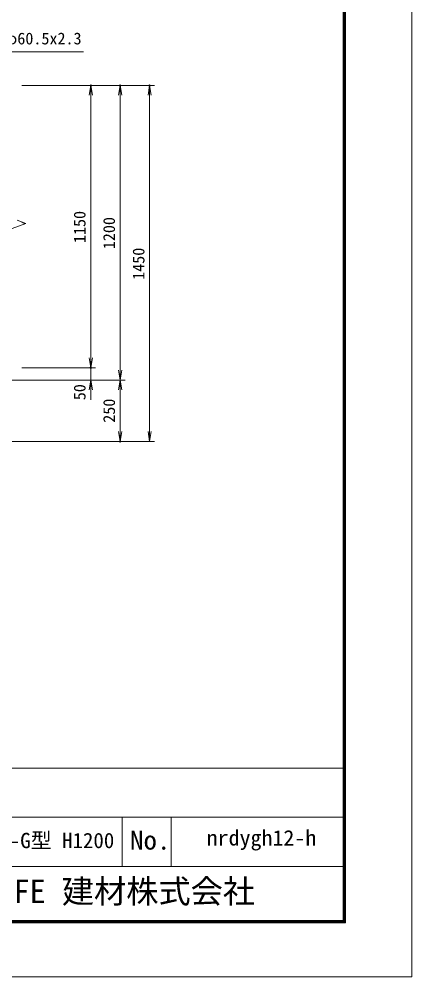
# Model space of a CAD drawing. Units: millimetres at full size. Extents: x -4200 to 4200, y -2970 to 2970.
# Drawn here: x 2600 to 4200, y -2970 to 931 of the extents above; entities that cross this region are included whole.
import ezdxf
from ezdxf.enums import TextEntityAlignment as Align

# ---------------------------------------------------------------- set-up
doc = ezdxf.new("R2010")
doc.units = ezdxf.units.MM
doc.header["$LTSCALE"] = 10
doc.header["$PDMODE"] = 32
doc.header["$PDSIZE"] = 5
for name, color, linetype, lineweight in [('0-0_D-TTL', 7, 'Continuous', 18), ('0-1_D-TTL-TXT', 7, 'Continuous', 18), ('0-5_0', 7, 'Continuous', 18), ('0-9_D-STR-DIM', 7, 'Continuous', 13), ('0-A_Defpoints', 253, 'Continuous', 18), ('0-B_D-STR-TXT', 7, 'Continuous', 13)]:
    doc.layers.add(name, color=color, linetype=linetype, lineweight=lineweight)
doc.styles.add('ＭＳ ゴシック', font='')
doc.styles.get('ＭＳ ゴシック').set_extended_font_data('MS Gothic')

# ---------------------------------------------------------------- blocks, each defined once
blk = doc.blocks.new('_Open')
at = {"layer": '0-5_0'}
blk.add_line((-10, 1.667), (0, 0), dxfattribs=at)
blk.add_lwpolyline([(-10, -1.667), (0, 0), (-10, 0)], dxfattribs=at)

msp = doc.modelspace()

# ---------------------------------------------------------------- linework, layer by layer
at = {"layer": '0-0_D-TTL'}
for p, q in [((2120, -2120.11), (3920, -2120.11)), ((2120, -2320.11), (3920, -2320.11)), ((3020, -2320.11), (3020, -2520.11)), ((3220, -2320.11), (3220, -2520.11)), ((2120, -2520.11), (3920, -2520.11))]:
    msp.add_line(p, q, dxfattribs=at)
at = {"layer": '0-0_D-TTL', "color": 2}
msp.add_lwpolyline([(-4200, 2969.89), (4200, 2969.89), (4200, -2970.11), (-4200, -2970.11)], close=True, dxfattribs=at)
at = {"layer": '0-0_D-TTL'}
for points in [[(-3930, 2749.89), (3930, 2749.89), (3930, -2750.11), (-3930, -2750.11)], [(-3927.5, 2747.39), (3927.5, 2747.39), (3927.5, -2747.61), (-3927.5, -2747.61)], [(-3925, 2744.89), (3925, 2744.89), (3925, -2745.11), (-3925, -2745.11)], [(-3922.5, 2742.39), (3922.5, 2742.39), (3922.5, -2742.61), (-3922.5, -2742.61)], [(-3920, 2739.89), (3920, 2739.89), (3920, -2740.11), (-3920, -2740.11)]]:
    msp.add_lwpolyline(points, close=True, dxfattribs=at)
at = {"layer": '0-5_0'}
msp.add_line((2623.96, 97.89), (2606.44, 106.65), dxfattribs=at)
at = {"layer": '0-9_D-STR-DIM'}
for p, q in [((2611.99, 661.26), (2911.99, 661.26)), ((2611.99, 661.26), (3031.99, 661.26)), ((2611.99, 661.26), (3151.99, 661.26)), ((2891.99, -488.74), (2891.99, 661.26)), ((3011.99, -538.74), (3011.99, 661.26)), ((3131.99, -788.74), (3131.99, 661.26)), ((2556.75, 73.43), (2627.23, 99.08)), ((2627.23, 99.08), (2591.99, 111.91)), ((2891.99, -448.74), (2891.99, -408.74)), ((2611.99, -488.74), (2911.99, -488.74)), ((2611.99, -488.74), (2911.99, -488.74)), ((2891.99, -538.74), (2891.99, -488.74)), ((2386.99, -538.74), (2911.99, -538.74)), ((2386.99, -538.74), (3031.99, -538.74)), ((2386.99, -538.74), (3031.99, -538.74)), ((3011.99, -538.74), (3011.99, -788.74)), ((2891.99, -578.74), (2891.99, -618.74)), ((2292.24, -788.74), (3151.99, -788.74)), ((2292.24, -788.74), (3031.99, -788.74))]:
    msp.add_line(p, q, dxfattribs=at)
at = {"layer": '0-A_Defpoints'}
for p in [(2891.99, 661.26), (3011.99, 661.26), (3131.99, 661.26), (2891.99, -488.74), (3011.99, -788.74)]:
    msp.add_point(p, dxfattribs=at)
at = {"layer": '0-B_D-STR-TXT'}
msp.add_lwpolyline([(2862.89, 798.35), (2329.73, 798.35), (2247.8, 572.62)], dxfattribs=at)

# ---------------------------------------------------------------- block references
at = {"layer": '0-9_D-STR-DIM', "xscale": 4, "yscale": 4}
for p, rotation in [((2891.99, 661.26), 90), ((3011.99, 661.26), 90), ((3131.99, 661.26), 90), ((2891.99, -488.74), 270), ((2891.99, -488.74), 270), ((3011.99, -538.74), 270), ((2891.99, -538.74), 90), ((3011.99, -538.74), 90), ((3011.99, -788.74), 270), ((3131.99, -788.74), 270)]:
    msp.add_blockref('_Open', p, dxfattribs=dict(at, rotation=rotation))

# ---------------------------------------------------------------- texts
at = {"layer": '0-1_D-TTL-TXT', "style": 'ＭＳ ゴシック'}
for s, height, p in [('NR-DY-G型 H1200', 62.54, (2349.55, -2464.64)), ('JFE 建材株式会社', 96.19, (2512.38, -2698.61))]:
    msp.add_text(s, height=height, dxfattribs=at).set_placement(p, align=Align.BOTTOM_LEFT)
at = {"layer": '0-1_D-TTL-TXT', "style": 'ＭＳ ゴシック', "width": 1.05}
for s, height, p in [('No.', 76.98, (3052, -2474.91)), ('nrdygh12-h', 62.54, (3364.17, -2453.8))]:
    msp.add_text(s, height=height, dxfattribs=at).set_placement(p, align=Align.BOTTOM_LEFT)
at = {"layer": '0-9_D-STR-DIM', "style": 'ＭＳ ゴシック'}
for s, p in [('1150', (2885.24, 19.34)), ('1200', (3005.24, -5.66)), ('1450', (3125.24, -130.66)), ('50', (2885.24, -620.95)), ('250', (3005.24, -712.75))]:
    msp.add_text(s, height=48.09, rotation=90, dxfattribs=at).set_placement(p, align=Align.BOTTOM_LEFT)
at = {"layer": '0-B_D-STR-TXT', "style": 'ＭＳ ゴシック'}
msp.add_text('門柱 φ60.5x2.3', height=48.09, dxfattribs=at).set_placement((2379.38, 814.24), align=Align.BOTTOM_LEFT)

doc.saveas('drawing.dxf')
